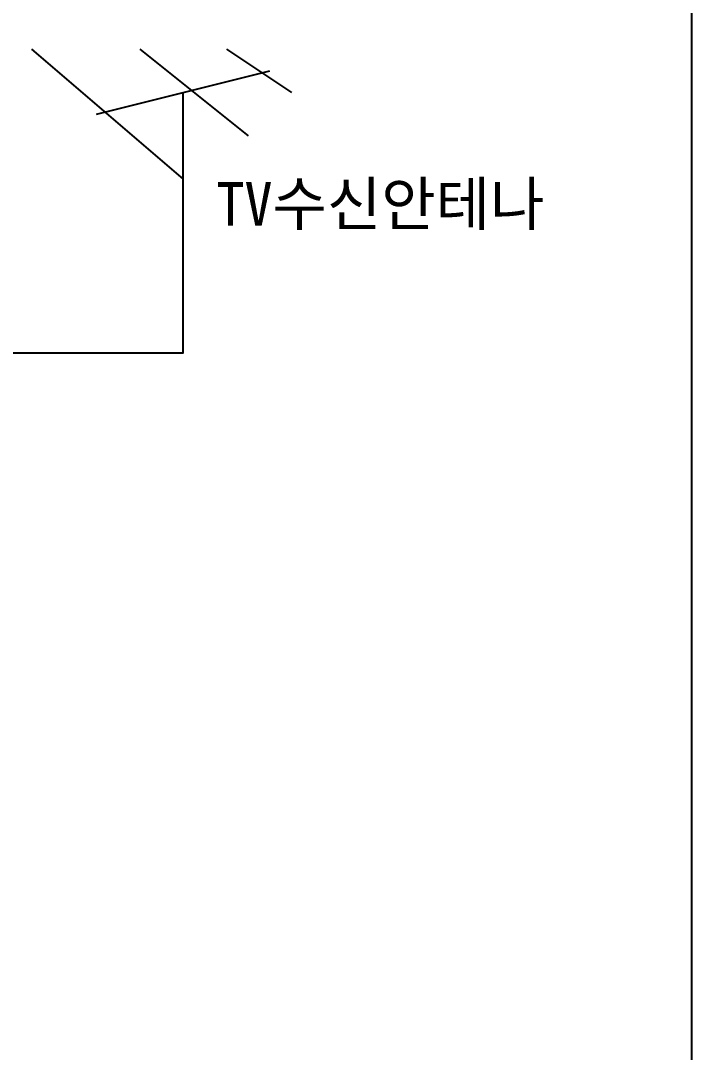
# Model space of a CAD drawing. Header units: millimetres. Extents: x 0 to 2521, y -5 to 594.
# Drawn here: x 1002.1 to 1064, y 386.1 to 481.3 of the extents above; entities that cross this region are included whole.
import ezdxf
from ezdxf.enums import TextEntityAlignment as Align

# ---------------------------------------------------------------- set-up
doc = ezdxf.new("R2010")
doc.units = ezdxf.units.MM
doc.header["$LTSCALE"] = 10
doc.layers.add('11', color=1, linetype='Continuous')
doc.layers.add('T', color=4, linetype='Continuous')
doc.styles.add('굴림체', font='GulimChe.ttf')

msp = doc.modelspace()

# ---------------------------------------------------------------- linework, layer by layer
at = {"color": 5}
msp.add_line((1003.109, 478.665), (1017.109, 466.665), dxfattribs=at)
for points in [[(1013.109, 478.665), (1023.109, 470.665)], [(1021.109, 478.665), (1027.109, 474.665)], [(1009.109, 472.665), (1025.109, 476.665)], [(1017.109, 460.665), (1017.109, 474.665)]]:
    msp.add_lwpolyline(points, dxfattribs=at)
at = {"color": 1}
msp.add_lwpolyline([(981.012, 450.665), (1017.109, 450.665), (1017.109, 464.665)], dxfattribs=at)
at = {"layer": 'T'}
msp.add_lwpolyline([(934.017, 516.331), (1064.016, 516.331), (1064.016, 356.332), (934.017, 356.332)], close=True, dxfattribs=at)

# ---------------------------------------------------------------- texts
at = {"layer": '11', "color": 0, "style": '굴림체'}
msp.add_text('TV수신안테나', height=4, dxfattribs=at).set_placement((1035.319, 464.44), align=Align.MIDDLE)

doc.saveas('drawing.dxf')
